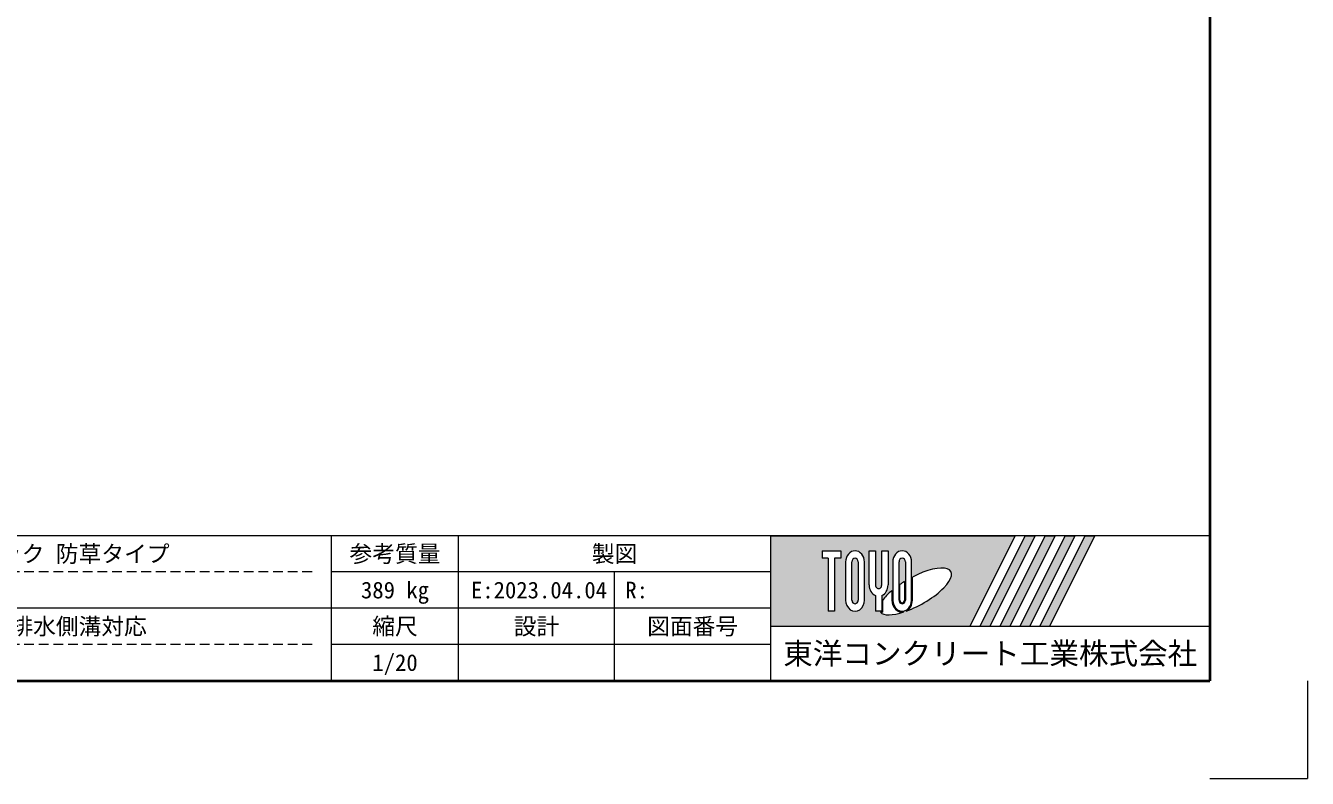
# Model space of a CAD drawing. Units: millimetres at full size; details may follow other scales. Extents: x 0 to 4200, y 0 to 5940.
# Drawn here: x 1573 to 4200, y 0 to 1542 of the extents above; entities that cross this region are included whole.
import ezdxf
from ezdxf.enums import TextEntityAlignment as Align

# ---------------------------------------------------------------- set-up
doc = ezdxf.new("R2010")
doc.units = ezdxf.units.MM
doc.header["$LTSCALE"] = 10
doc.linetypes.add('USER1', pattern=[3, 2, -1])
for name, color, linetype, lineweight in [('Defpoints_2', 7, 'Continuous', 13), ('図枠', 7, 'Continuous', 5), ('補助線', 8, 'Continuous', 13)]:
    doc.layers.add(name, color=color, linetype=linetype, lineweight=lineweight)
doc.styles.add('ＭＳ ゴシック', font='')
doc.styles.get('ＭＳ ゴシック').set_extended_font_data('MS Gothic')

msp = doc.modelspace()

# ---------------------------------------------------------------- hatches: boundary and pattern name
at = {"layer": '図枠'}
h = msp.add_hatch(color=256, dxfattribs=at)
h.paths.add_polyline_path([(3100, 497), (3100, 311.38), (3508.38, 311.38), (3601.19, 497)])
edge = h.paths.add_edge_path(flags=16)
edge.add_ellipse((3396.5, 382.73), major_axis=(72.73, 40.71), ratio=0.3471473, start_angle=-144.31122, end_angle=72.1899, ccw=False)
edge.add_ellipse((3369.57, 365.16), major_axis=(0, 24.75), ratio=0.8463542, start_angle=-160.70346, end_angle=-90)
edge.add_line((3390.52, 365.16), (3390.52, 412.34))
edge = h.paths.add_edge_path(flags=16)
edge.add_ellipse((3369.57, 443.22), major_axis=(0, 22.85), ratio=0.8463541, start_angle=-90, end_angle=90, ccw=False)
edge.add_line((3388.91, 443.22), (3388.91, 365.16))
edge.add_ellipse((3369.57, 365.16), major_axis=(0, 22.85), ratio=0.8463541, start_angle=90, end_angle=-90, ccw=False)
edge.add_line((3350.24, 365.16), (3350.24, 443.22))
edge = h.paths.add_edge_path(flags=16)
edge.add_line((3376.02, 443.22), (3376.02, 365.16))
edge.add_ellipse((3369.57, 365.16), major_axis=(0, 7.62), ratio=0.8463541, start_angle=90, end_angle=-90, ccw=False)
edge.add_line((3363.13, 365.16), (3363.13, 443.22))
edge.add_ellipse((3369.57, 443.22), major_axis=(0, 7.62), ratio=0.8463541, start_angle=-90, end_angle=90, ccw=False)
edge = h.paths.add_edge_path(flags=16)
edge.add_line((3374.41, 403.32), (3374.41, 365.16))
edge.add_ellipse((3369.57, 365.16), major_axis=(0, 5.71), ratio=0.8463542, start_angle=90, end_angle=-90, ccw=False)
edge.add_line((3364.74, 365.16), (3364.74, 397.07))
edge.add_ellipse((3396.5, 382.73), major_axis=(72.73, 40.71), ratio=0.3471473, start_angle=107.79174, end_angle=126.47132, ccw=False)
edge = h.paths.add_edge_path(flags=16)
edge.add_line((3340.57, 466.06), (3340.57, 396.1))
edge.add_ellipse((3321.23, 396.1), major_axis=(0, 22.85), ratio=0.8463541, start_angle=-163.34117, end_angle=-90, ccw=False)
edge.add_line((3327.68, 374.56), (3327.68, 342.31))
edge.add_line((3327.68, 342.31), (3314.79, 342.31))
edge.add_line((3314.79, 342.31), (3314.79, 374.56))
edge.add_ellipse((3321.23, 396.1), major_axis=(0, 22.85), ratio=0.8463541, start_angle=90, end_angle=163.34117, ccw=False)
edge.add_line((3301.9, 396.1), (3301.9, 466.06))
edge.add_line((3301.9, 466.06), (3314.79, 466.06))
edge.add_line((3314.79, 466.06), (3314.79, 396.1))
edge.add_ellipse((3321.23, 396.1), major_axis=(0, 7.62), ratio=0.8463541, start_angle=90, end_angle=-90)
edge.add_line((3327.68, 396.1), (3327.68, 466.06))
edge.add_line((3327.68, 466.06), (3340.57, 466.06))
edge = h.paths.add_edge_path(flags=16)
edge.add_line((3348.62, 384.86), (3348.62, 365.16))
edge.add_ellipse((3369.57, 365.16), major_axis=(0, 24.75), ratio=0.8463542, start_angle=90, end_angle=-171.54427)
edge.add_ellipse((3396.5, 382.73), major_axis=(72.73, 40.71), ratio=0.3471473, start_angle=-178.64954, end_angle=-148.29244, ccw=False)
edge.add_line((3324.9, 340.41), (3329.29, 340.41))
edge.add_line((3329.29, 340.41), (3329.29, 364.54))
edge.add_ellipse((3396.5, 382.73), major_axis=(72.73, 40.71), ratio=0.3471473, start_angle=148.21912, end_angle=165.90812, ccw=False)
edge = h.paths.add_edge_path(flags=16)
edge.add_ellipse((3272.89, 443.22), major_axis=(0, 22.85), ratio=0.8463541, start_angle=-90, end_angle=90, ccw=False)
edge.add_line((3292.23, 443.22), (3292.23, 365.16))
edge.add_ellipse((3272.89, 365.16), major_axis=(0, 22.85), ratio=0.8463541, start_angle=90, end_angle=-90, ccw=False)
edge.add_line((3253.56, 365.16), (3253.56, 443.22))
edge = h.paths.add_edge_path(flags=16)
edge.add_line((3279.34, 443.22), (3279.34, 365.16))
edge.add_ellipse((3272.89, 365.16), major_axis=(0, 7.62), ratio=0.8463541, start_angle=90, end_angle=-90, ccw=False)
edge.add_line((3266.45, 365.16), (3266.45, 443.22))
edge.add_ellipse((3272.89, 443.22), major_axis=(0, 7.62), ratio=0.8463541, start_angle=-90, end_angle=90, ccw=False)
h.paths.add_polyline_path([(3243.89, 466.06), (3243.89, 450.83), (3231, 450.83), (3231, 342.31), (3218.11, 342.31), (3218.11, 450.83), (3205.22, 450.83), (3205.22, 466.06)], flags=16)
for points in [[(3528.79, 311.38), (3549.21, 311.38), (3642.03, 497), (3621.61, 497)], [(3682.86, 497), (3662.44, 497), (3569.63, 311.38), (3590.05, 311.38)], [(3723.7, 497), (3703.28, 497), (3610.47, 311.38), (3630.89, 311.38)], [(3764.54, 497), (3744.12, 497), (3651.31, 311.38), (3671.72, 311.38)]]:
    msp.add_hatch(color=256, dxfattribs=at).paths.add_polyline_path(points)

# ---------------------------------------------------------------- linework, layer by layer
at = {"layer": 'Defpoints_2'}
for p in [(4200, 200), (4000, 0)]:
    msp.add_line(p, (4200, 0), dxfattribs=at)
at = {"layer": '図枠', "lineweight": 40}
for p in [(4000, 5740), (400, 200)]:
    msp.add_line(p, (4000, 200), dxfattribs=at)
at = {"layer": '図枠', "lineweight": 13}
for p, q in [((4000, 497), (400, 497)), ((2200, 200), (2200, 497)), ((2460, 200), (2460, 497)), ((3100, 200), (3100, 497)), ((3100, 422.75), (2200, 422.75)), ((2780, 200), (2780, 422.75)), ((3100, 348.5), (400, 348.5)), ((3100, 274.25), (2200, 274.25))]:
    msp.add_line(p, q, dxfattribs=at)
at = {"layer": '図枠'}
for p, q in [((3100, 497), (3601.19, 497)), ((3601.19, 497), (3508.38, 311.38)), ((3621.61, 497), (3528.79, 311.38)), ((3642.03, 497), (3549.21, 311.38)), ((3662.44, 497), (3569.63, 311.38)), ((3682.86, 497), (3590.05, 311.38)), ((3703.28, 497), (3610.47, 311.38)), ((3621.61, 497), (3642.03, 497)), ((3723.7, 497), (3630.89, 311.38)), ((3744.12, 497), (3651.31, 311.38)), ((3662.44, 497), (3682.86, 497)), ((3764.54, 497), (3671.72, 311.38)), ((3703.28, 497), (3723.7, 497)), ((3744.12, 497), (3764.54, 497)), ((3205.22, 466.06), (3205.22, 450.83)), ((3205.22, 466.06), (3243.89, 466.06)), ((3218.11, 450.83), (3205.22, 450.83)), ((3218.11, 450.83), (3218.11, 342.31)), ((3231, 450.83), (3231, 342.31)), ((3243.89, 450.83), (3231, 450.83)), ((3243.89, 466.06), (3243.89, 450.83)), ((3301.9, 466.06), (3314.79, 466.06)), ((3301.9, 396.1), (3301.9, 466.06)), ((3314.79, 466.06), (3314.79, 396.1)), ((3327.68, 466.06), (3340.57, 466.06)), ((3327.68, 396.1), (3327.68, 466.06)), ((3340.57, 466.06), (3340.57, 396.1)), ((3253.56, 443.22), (3253.56, 365.16)), ((3266.45, 365.16), (3266.45, 443.22)), ((3279.34, 443.22), (3279.34, 365.16)), ((3292.23, 365.16), (3292.23, 443.22)), ((3350.24, 443.22), (3350.24, 365.16)), ((3363.13, 365.16), (3363.13, 443.22)), ((3376.02, 443.22), (3376.02, 365.16)), ((3388.91, 365.16), (3388.91, 443.22)), ((3364.74, 365.16), (3364.74, 397.07)), ((3374.41, 403.32), (3374.41, 365.16)), ((3390.52, 365.16), (3390.52, 412.34)), ((3314.79, 374.56), (3314.79, 342.31)), ((3327.68, 374.56), (3327.68, 342.31)), ((3348.62, 384.86), (3348.62, 365.16)), ((3231, 342.31), (3218.11, 342.31)), ((3327.68, 342.31), (3314.79, 342.31)), ((3329.29, 364.54), (3329.29, 340.41)), ((3324.9, 340.41), (3329.29, 340.41)), ((3100, 311.38), (3508.38, 311.38)), ((3528.79, 311.38), (3549.21, 311.38)), ((3569.63, 311.38), (3590.05, 311.38)), ((3610.47, 311.38), (3630.89, 311.38)), ((3651.31, 311.38), (3671.72, 311.38))]:
    msp.add_line(p, q, dxfattribs=at)
at = {"layer": '図枠', "linetype": 'USER1', "lineweight": 9}
for p, q in [((2160, 422.75), (760, 422.75)), ((2160, 274.25), (760, 274.25))]:
    msp.add_line(p, q, dxfattribs=at)
at = {"layer": '図枠'}
for centre, major_axis, ratio, start_param, end_param in [((3272.89, 443.22), (0, 22.85), 0.846354, 4.712389, 7.8539816), ((3272.89, 443.22), (0, 7.62), 0.846354, 4.712389, 7.8539816), ((3369.57, 443.22), (0, 22.85), 0.846354, 4.712389, 7.8539816), ((3369.57, 443.22), (0, 7.62), 0.846354, 4.712389, 7.8539816), ((3396.5, 382.73), (72.73, 40.71), 0.347147, 4.2621853, 7.7429163), ((3321.23, 396.1), (0, 22.85), 0.846354, 1.5707963, 2.8017557), ((3321.23, 396.1), (0, 7.62), 0.846354, 1.5707963, 4.712389), ((3321.23, 396.1), (0, 22.85), 0.846354, 3.4814296, 4.712389), ((3396.5, 382.73), (72.73, 40.71), 0.347147, 1.6817405, 1.8219833), ((3396.5, 382.73), (72.73, 40.71), 0.347147, 2.0815197, 2.5155126), ((3272.89, 365.16), (0, 22.85), 0.846354, 1.5707963, 4.712389), ((3272.89, 365.16), (0, 7.62), 0.846354, 1.5707963, 4.712389), ((3369.57, 365.16), (0, 24.75), 0.846354, 1.5707963, 3.3154679), ((3369.57, 365.16), (0, 22.85), 0.846354, 1.5707963, 4.712389), ((3369.57, 365.16), (0, 7.62), 0.846354, 1.5707963, 4.712389), ((3369.57, 365.16), (0, 5.71), 0.846354, 1.5707963, 4.712389), ((3369.57, 365.16), (0, 24.75), 0.846354, 3.5338438, 4.712389), ((3396.5, 382.73), (72.73, 40.71), 0.347147, 3.2093975, 4.2004451)]:
    msp.add_ellipse(centre, major_axis=major_axis, ratio=ratio, start_param=start_param, end_param=end_param, dxfattribs=at)
at = {"layer": '補助線'}
msp.add_line((3100, 311.38), (4000, 311.38), dxfattribs=at)

# ---------------------------------------------------------------- texts
at = {"layer": '図枠', "style": 'ＭＳ ゴシック'}
for s, height, p in [('基礎付中央分離帯ブロック 防草タイプ', 34.18, (1460, 459.88)), ('参考質量', 34.18, (2330, 459.88)), ('製図', 34.18, (2780, 459.88)), ('389 kg', 34.18, (2330, 385.62)), ('シフト分割型 ＩＢＣ排水側溝対応', 34.18, (1460, 311.38)), ('縮尺', 34.18, (2330, 311.38)), ('設計', 34.18, (2620, 311.38)), ('図面番号', 34.18, (2940, 311.38)), ('東洋コンクリート工業株式会社', 44.43, (3550, 255.69)), ('1/20', 34.18, (2330, 237.12))]:
    msp.add_text(s, height=height, dxfattribs=at).set_placement(p, align=Align.MIDDLE_CENTER)
for s, p in [('E:2023.04.04', (2485.59, 385.62)), ('R:', (2802.03, 385.62))]:
    msp.add_text(s, height=34.18, dxfattribs=at).set_placement(p, align=Align.MIDDLE_LEFT)

doc.saveas('drawing.dxf')
